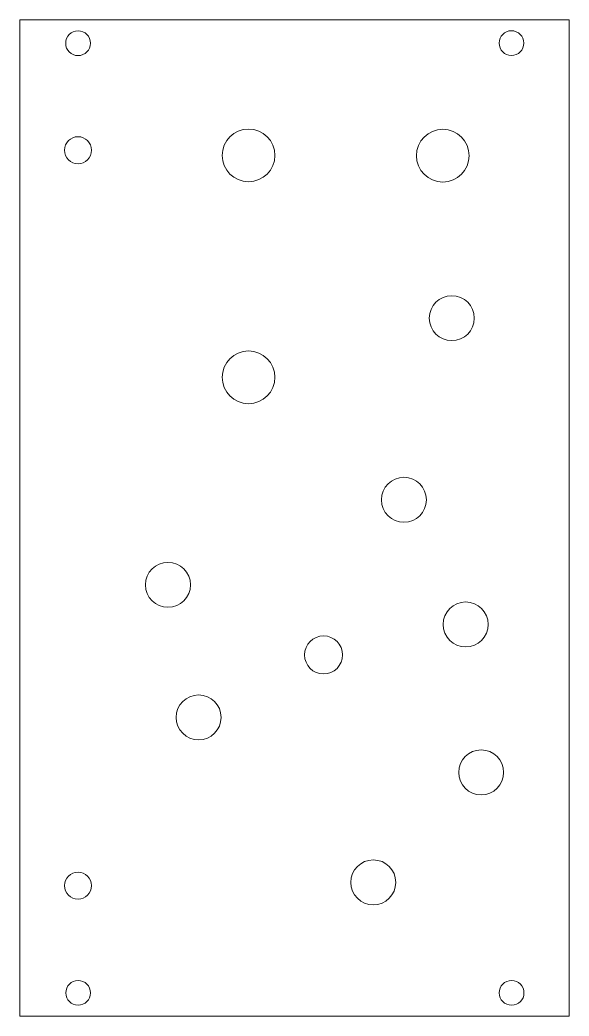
# Model space of a CAD drawing. Header units: millimetres. Extents: x 2 to 73, y 769 to 897.
import ezdxf

# ---------------------------------------------------------------- set-up
doc = ezdxf.new("R2010")
doc.units = ezdxf.units.MM
doc.header["$MEASUREMENT"] = 0
doc.layers.add('Panel', color=7, linetype='Continuous', lineweight=0)

msp = doc.modelspace()

# ---------------------------------------------------------------- linework, layer by layer
at = {"layer": 'Panel', "color": 250, "lineweight": 0, "true_color": 0x231f20}
msp.add_lwpolyline([(73.24, 768.89), (2.44, 768.89), (2.44, 897.39), (73.24, 897.39)], close=True, dxfattribs=at)
for centre, radius in [((9.94, 894.39), 1.6), ((65.82, 894.4), 1.6), ((31.92, 879.92), 3.4), ((56.96, 879.88), 3.4), ((9.93, 880.58), 1.75), ((58.12, 858.92), 2.9), ((31.92, 851.29), 3.4), ((51.95, 835.49), 2.9), ((21.53, 824.52), 2.9), ((59.91, 819.41), 2.9), ((41.59, 815.48), 2.45), ((25.48, 807.42), 2.9), ((61.91, 800.33), 2.9), ((48, 786.14), 2.9), ((9.93, 785.72), 1.75), ((9.95, 771.89), 1.6), ((65.83, 771.89), 1.6)]:
    msp.add_circle(centre, radius, dxfattribs=at)

doc.saveas('drawing.dxf')
